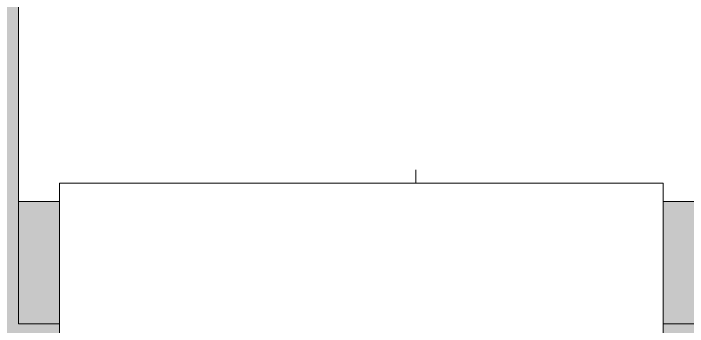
# Model space of a CAD drawing. Header units: metres. Extents: x -3 to 171, y -23 to 41.
# Drawn here: x 3.3 to 5.227, y -13.942 to -13.048 of the extents above; entities that cross this region are included whole.
import ezdxf

# ---------------------------------------------------------------- set-up
doc = ezdxf.new("R2010")
doc.units = ezdxf.units.M
doc.header["$MEASUREMENT"] = 0
doc.set_wipeout_variables(frame=1)
doc.linetypes.add('Schnittlinie', pattern=[0.006, 0.003, -0.0015, 0, -0.0015])
doc.linetypes.add('Wipeout_Contour', pattern=[1, 0, -1])
for name, color, linetype in [('6._Dach PP STG1_1_220 Bodenaufbau', 7, 'Continuous'), ('6._Dach PP STG1_1_325 Dachfenster', 7, 'Continuous'), ('6._Dach PP STG1_1_330 Dachaufbau', 7, 'Continuous'), ('6._Dach PP STG1_1_851 Marker Schnitt', 7, 'Continuous')]:
    doc.layers.add(name, color=color, linetype=linetype)

msp = doc.modelspace()

# ---------------------------------------------------------------- hatches: boundary and pattern name
at = {"layer": '6._Dach PP STG1_1_330 Dachaufbau', "linetype": 'Continuous', "lineweight": 0, "true_color": 0x000000}
h = msp.add_hatch(color=18, dxfattribs=at)
h.paths.add_polyline_path([(6.26, -13.585), (3.315, -13.585), (3.315, -11.155), (6.26, -11.155), (6.26, -10.4), (0.0381, -10.4), (0.0553, -15.07), (1.0171, -15.07), (1.0171, -14.228), (2.7671, -14.228), (2.7671, -15.07), (3.4455, -15.07), (3.4455, -14.228), (5.1955, -14.228), (5.1955, -15.07), (6.26, -15.07)])
h.paths.add_polyline_path([(1.0631, -12.8025), (1.0631, -11.2013), (2.7631, -11.2013), (2.7631, -12.8025)], flags=0)

# ---------------------------------------------------------------- linework, layer by layer
at = {"layer": '6._Dach PP STG1_1_220 Bodenaufbau', "color": 7, "linetype": 'Continuous', "lineweight": 13, "ltscale": 1000, "flags": 128}
msp.add_lwpolyline([(3.315, -13.9344), (6.26, -13.9344), (6.26, -11.155), (3.315, -11.155)], close=True, dxfattribs=at)
at = {"layer": '6._Dach PP STG1_1_330 Dachaufbau', "color": 7, "linetype": 'Continuous', "lineweight": 18, "ltscale": 1000, "flags": 128}
for points in [[(3.315, -11.155), (3.315, -13.585)], [(3.315, -13.585), (6.26, -13.585)]]:
    msp.add_lwpolyline(points, dxfattribs=at)
at = {"layer": '6._Dach PP STG1_1_851 Marker Schnitt', "color": 7, "linetype": 'Schnittlinie', "lineweight": 13, "ltscale": 1000}
msp.add_line((4.45, 4.805), (4.45, -18.475), dxfattribs=at)

# ---------------------------------------------------------------- next in the draw order: wipeouts: each hides what was drawn before it
at = {"color": 254, "linetype": 'Wipeout_Contour', "lineweight": 0, "ltscale": 88.478066}
msp.add_wipeout([(5.1573, -13.5322), (3.4321, -13.5322), (3.4321, -14.1544), (3.4455, -14.1544), (3.4455, -14.1502), (5.1573, -14.1502)], dxfattribs=at).dxf.layer = '6._Dach PP STG1_1_325 Dachfenster'

# ---------------------------------------------------------------- next in the draw order: linework, layer by layer
at = {"layer": '6._Dach PP STG1_1_325 Dachfenster', "color": 7, "linetype": 'Continuous', "lineweight": 13, "ltscale": 1000, "true_color": 0xf4f4f4, "flags": 128}
for points in [[(3.4321, -13.5322), (3.4321, -14.1544)], [(5.1573, -13.5322), (3.4321, -13.5322)], [(5.1573, -14.1502), (5.1573, -13.5322)]]:
    msp.add_lwpolyline(points, dxfattribs=at)

doc.saveas('drawing.dxf')
